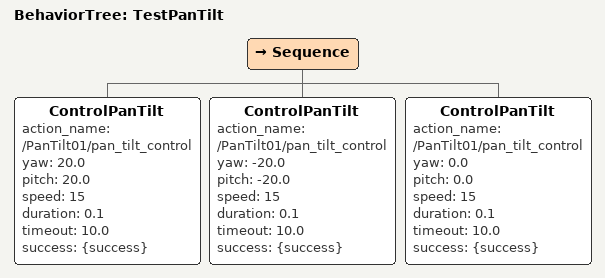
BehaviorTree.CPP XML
<root>
	<BehaviorTree ID='TestPanTilt'>
		<Sequence>
			<ControlPanTilt action_name='/PanTilt01/pan_tilt_control' yaw='20.0' pitch='20.0' speed='15' duration='0.1' timeout='10.0' success='{success}' />
			<ControlPanTilt action_name='/PanTilt01/pan_tilt_control' yaw='-20.0' pitch='-20.0' speed='15' duration='0.1' timeout='10.0' success='{success}' />
			<ControlPanTilt action_name='/PanTilt01/pan_tilt_control' yaw='0.0' pitch='0.0' speed='15' duration='0.1' timeout='10.0' success='{success}' />
		</Sequence>
	</BehaviorTree>
</root>
